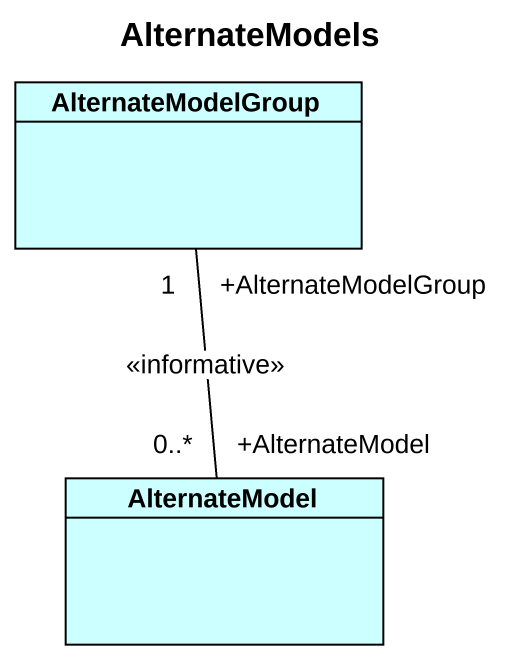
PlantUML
@startuml
title AlternateModels
hide circle
hide empty members
class AlternateModelGroup #CCFFFF
class AlternateModel #CCFFFF
AlternateModel "+AlternateModel\n0..*" -up- "+AlternateModelGroup\n1" AlternateModelGroup : <<informative>>
@enduml
